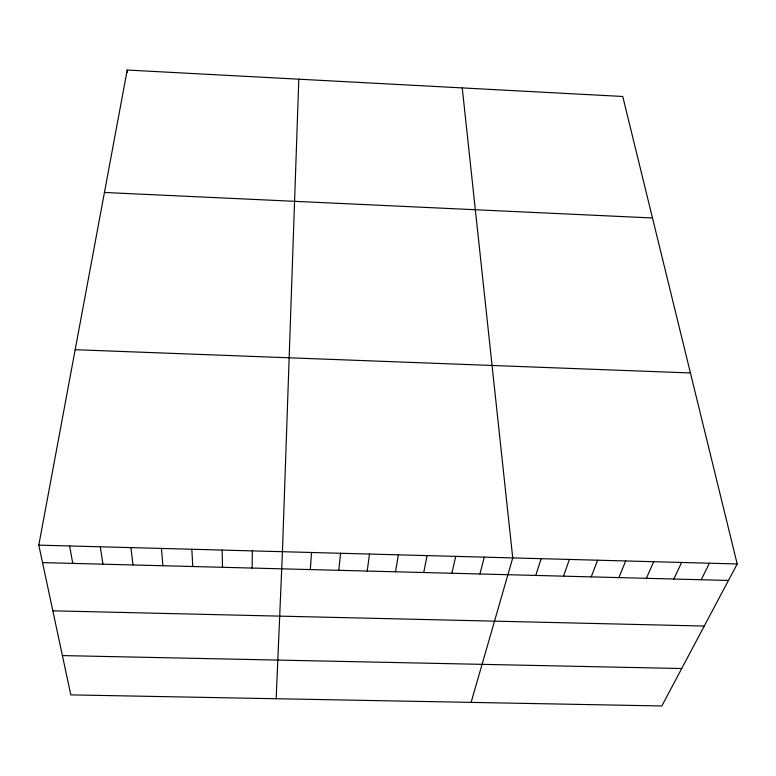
<?xml version="1.0" encoding="UTF-8"?>
<svg xmlns="http://www.w3.org/2000/svg" width="776" height="776" viewBox="0 0 776 776"><rect width="100%" height="100%" fill="white"/><g stroke="black" fill="none" stroke-linecap="round" stroke-linejoin="round"><path stroke-width="1.16" d="M252.151 568.061L252.336 550.892M298.808 79.191L282.435 551.707L276.169 698.73M310.293 569.574L311.554 552.493M338.792 570.321L340.567 553.269M367.203 571.058L369.492 554.054M395.517 571.796L398.33 554.83M38.8 545.13L127.225 70.034L622.74 96.476L737.2 563.968L661.841 705.966L70.8 694.879L38.8 545.13L737.2 563.968M423.745 572.523L427.072 555.606M451.884 573.26L455.716 556.373M479.937 573.988L484.272 557.149M471.1 702.387L512.742 557.915L462.244 87.911M535.77 575.443L541.115 558.681M563.551 576.161L569.39 559.438M591.254 576.888L597.588 560.204M618.87 577.606L625.689 560.961M646.389 578.314L653.693 561.717M673.83 579.032L681.619 562.464M701.184 579.74L709.458 563.221M62.4 655.575L681.706 668.524M52.846 610.828L704.249 626.057M42.535 562.61L728.451 580.448M75.175 349.704L690.436 372.965M104.44 192.467L652.48 217.978M69.617 545.965L72.779 563.395M100.327 546.789L102.927 564.181M130.931 547.613L132.968 564.967M161.437 548.438L162.911 565.743M127.225 70.034L127.419 72.352M191.837 549.262L192.758 566.519M222.14 550.077L222.508 567.295"/></g></svg>
